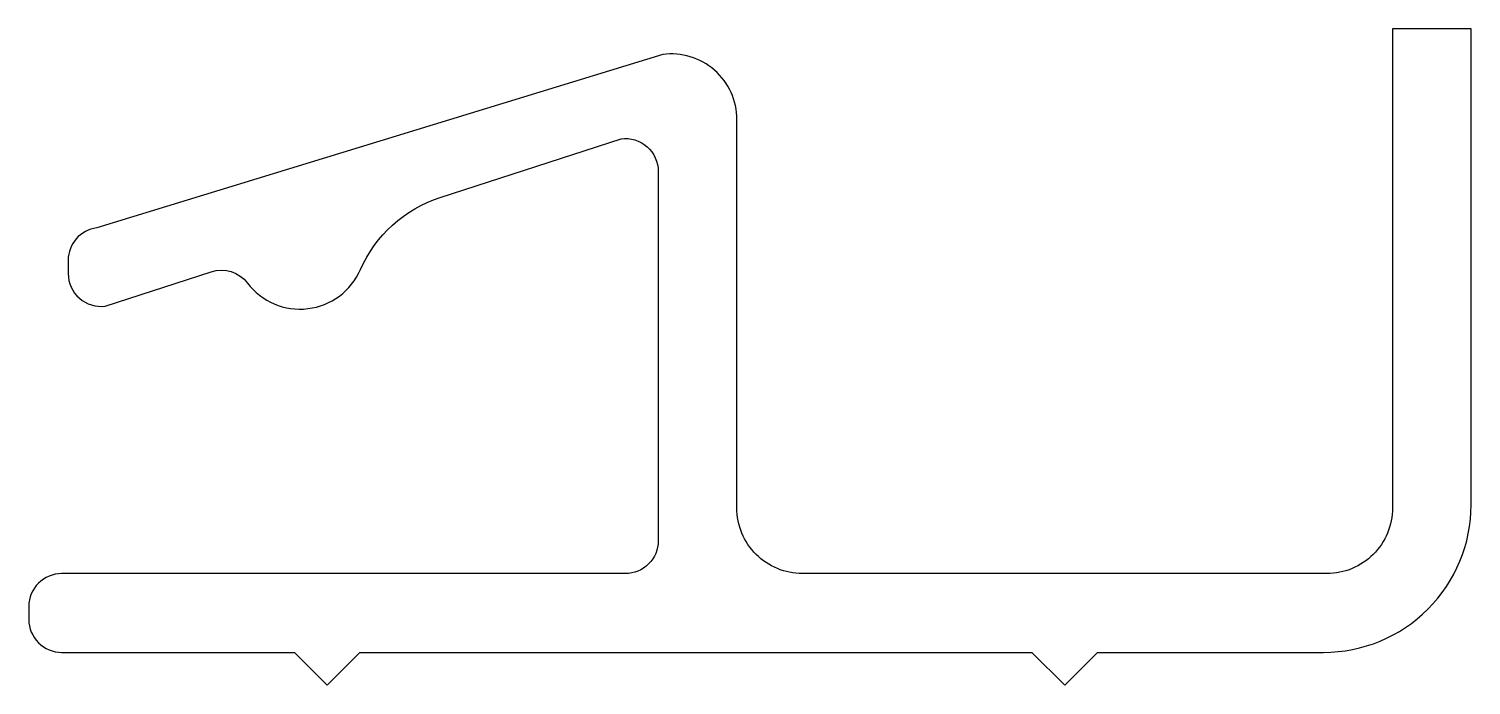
# Model space of a CAD drawing. Extents: x 139.1 to 161.1, y 223 to 233.
import ezdxf

# ---------------------------------------------------------------- set-up
doc = ezdxf.new("R2010")
doc.units = 0
doc.layers.get('0').update_dxf_attribs({"linetype": 'CONTINUOUS'})

msp = doc.modelspace()

# ---------------------------------------------------------------- linework, layer by layer
at = {"color": 7}
msp.add_lwpolyline([(161.133, 225.752), (161.133, 233.002), (159.933, 233.002), (159.933, 225.702, -0.414214), (158.933, 224.702), (150.933, 224.702, -0.414214), (149.933, 225.702), (149.933, 231.621, 0.45327), (148.802, 232.612), (140.168, 229.97, 0.376207), (139.733, 229.475), (139.733, 229.274, 0.453592), (140.299, 228.778), (141.916, 229.302, -0.318323), (142.468, 229.129, 0.571243), (144.192, 229.335, -0.214006), (145.406, 230.432), (148.167, 231.327, -0.453592), (148.733, 230.831), (148.733, 225.202, -0.414214), (148.233, 224.702), (139.633, 224.702, 0.414214), (139.133, 224.202), (139.133, 224.002, 0.414214), (139.633, 223.502), (143.183, 223.502), (143.683, 223.002), (144.183, 223.502), (154.433, 223.502), (154.933, 223.002), (155.433, 223.502), (158.883, 223.502, 0.414214)], format="xyb", close=True, dxfattribs=at)

doc.saveas('drawing.dxf')
